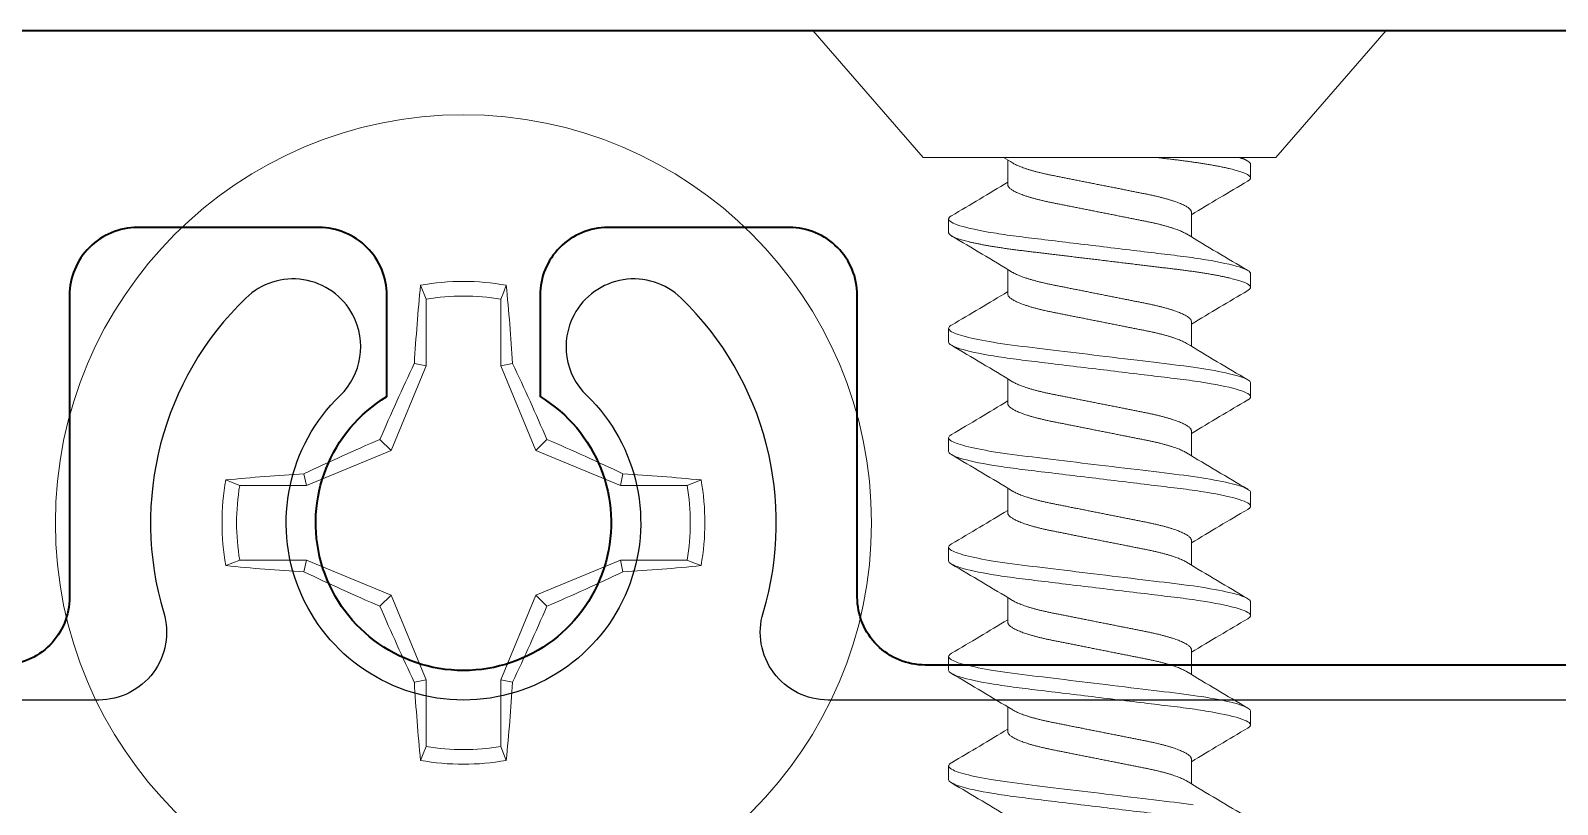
# Model space of a CAD drawing. Extents: x -26 to 91, y -47 to 75.
# Drawn here: x -11.769 to -11.072, y 64.876 to 65.23 of the extents above; entities that cross this region are included whole.
import ezdxf

# ---------------------------------------------------------------- set-up
doc = ezdxf.new("R2010")
doc.units = 0
doc.header["$MEASUREMENT"] = 0
doc.layers.get('0').update_dxf_attribs({"linetype": 'CONTINUOUS'})
for name, color, linetype in [('Ballons', 7, 'CONTINUOUS'), ('DIM', 7, 'CONTINUOUS'), ('FRAME', 1, 'CONTINUOUS')]:
    doc.layers.add(name, color=color, linetype=linetype)

# ---------------------------------------------------------------- blocks, each defined once
blk = doc.blocks.new('dfasdf')
at = {"color": 7, "linetype": 'Continuous', "lineweight": 15}
for p, q in [((54.62254, 25.67929), (54.62001, 25.68563)), ((54.62254, 25.67929), (54.62254, 25.64883)), ((54.65664, 25.64883), (54.65664, 25.67929)), ((54.62254, 25.64883), (54.6065, 25.61013)), ((54.62254, 25.64883), (54.61715, 25.6499)), ((54.65664, 25.64883), (54.66202, 25.6499)), ((54.67267, 25.61013), (54.65664, 25.64883)), ((54.6065, 25.61013), (54.60144, 25.61519)), ((54.67267, 25.61013), (54.67774, 25.61519)), ((54.6065, 25.61013), (54.5678, 25.59409)), ((54.71137, 25.59409), (54.67267, 25.61013)), ((54.5678, 25.59409), (54.56672, 25.59948)), ((54.71137, 25.59409), (54.71245, 25.59948)), ((54.74183, 25.59409), (54.74817, 25.59662)), ((54.5678, 25.59409), (54.53734, 25.59409)), ((54.74183, 25.59409), (54.71137, 25.59409)), ((54.53734, 25.55999), (54.531, 25.55747)), ((54.53734, 25.55999), (54.5678, 25.55999)), ((54.5678, 25.55999), (54.56672, 25.55461)), ((54.5678, 25.55999), (54.6065, 25.54396)), ((54.67267, 25.54396), (54.71137, 25.55999)), ((54.71137, 25.55999), (54.71245, 25.55461)), ((54.71137, 25.55999), (54.74183, 25.55999)), ((54.6065, 25.54396), (54.60144, 25.53889)), ((54.6065, 25.54396), (54.62254, 25.50525)), ((54.65664, 25.50525), (54.67267, 25.54396)), ((54.67267, 25.54396), (54.67774, 25.53889)), ((54.62254, 25.50525), (54.61715, 25.50418)), ((54.62254, 25.50525), (54.62254, 25.47479)), ((54.65664, 25.50525), (54.66202, 25.50418)), ((54.65664, 25.47479), (54.65664, 25.50525)), ((54.65664, 25.47479), (54.65916, 25.46845))]:
    blk.add_line(p, q, dxfattribs=at)
at = {"color": 7, "linetype": 'Continuous', "lineweight": 15, "flags": 128}
for points in [[(54.65664, 25.67929), (54.65798, 25.68267), (54.65916, 25.68563)], [(54.53734, 25.59409), (54.53396, 25.59544), (54.531, 25.59662)], [(54.74183, 25.55999), (54.74521, 25.55865), (54.74817, 25.55747)], [(54.62254, 25.47479), (54.62119, 25.47142), (54.62001, 25.46845)]]:
    blk.add_lwpolyline(points, dxfattribs=at)
at = {"color": 7, "linetype": 'Continuous', "lineweight": 15}
blk.add_circle((54.63959, 25.57704), 0.1865, dxfattribs=at)
for centre, radius, start, end in [((54.63959, 25.57704), 0.11034, 79.78122, 100.21878), ((55.55924, 25.5924), 0.94384, 174.33102, 176.50696), ((54.63959, 25.57704), 0.10366, 80.53328, 99.46672), ((53.71993, 25.5924), 0.94384, 3.49304, 5.66898), ((55.69227, 25.14235), 1.18891, 154.72835, 156.56461), ((53.5869, 25.14235), 1.18891, 23.43539, 25.27165), ((55.07428, 24.52436), 1.18891, 113.43539, 115.27165), ((54.20489, 24.52436), 1.18891, 64.72835, 66.56461), ((54.63959, 25.57704), 0.11034, 169.78122, 190.21878), ((54.62423, 24.65739), 0.94384, 93.49304, 95.66898), ((54.65494, 24.65739), 0.94384, 84.33102, 86.50696), ((54.63959, 25.57704), 0.11034, 349.78122, 10.21878), ((54.63959, 25.57704), 0.10366, 170.53328, 189.46672), ((54.63959, 25.57704), 0.10366, 350.53328, 9.46672), ((54.62423, 26.49669), 0.94384, 264.33102, 266.50696), ((55.07428, 26.62973), 1.18891, 244.72835, 246.56461), ((54.20489, 26.62973), 1.18891, 293.43539, 295.27165), ((54.65494, 26.49669), 0.94384, 273.49304, 275.66898), ((55.69227, 26.01174), 1.18891, 203.43539, 205.27165), ((53.5869, 26.01174), 1.18891, 334.72835, 336.56461), ((55.55924, 25.56169), 0.94384, 183.49304, 185.66898), ((53.71993, 25.56169), 0.94384, 354.33102, 356.50696), ((54.63959, 25.57704), 0.10366, 260.53328, 279.46672), ((54.63959, 25.57704), 0.11034, 259.78122, 280.21878)]:
    blk.add_arc(centre, radius, start, end, dxfattribs=at)
blk = doc.blocks.new('no 6 500')
at = {"color": 7, "linetype": 'Continuous', "lineweight": 15}
for p, q in [((56.45405, 21.48189), (56.39605, 21.53231)), ((56.39605, 21.53231), (56.39605, 21.27031)), ((56.45405, 21.48189), (56.45405, 21.32073)), ((56.48842, 21.47031), (56.48217, 21.47031)), ((56.53842, 21.47031), (56.53217, 21.47031)), ((56.58842, 21.47031), (56.58217, 21.47031)), ((56.63842, 21.47031), (56.63217, 21.47031)), ((56.68842, 21.47031), (56.68217, 21.47031)), ((56.73842, 21.47031), (56.73217, 21.47031)), ((56.46655, 21.44325), (56.45524, 21.44325)), ((56.51655, 21.44325), (56.50524, 21.44325)), ((56.56655, 21.44325), (56.55524, 21.44325)), ((56.61655, 21.44325), (56.60524, 21.44325)), ((56.66655, 21.44325), (56.65524, 21.44325)), ((56.71655, 21.44325), (56.70524, 21.44325)), ((56.47905, 21.35937), (56.49036, 21.35937)), ((56.52905, 21.35937), (56.54036, 21.35937)), ((56.57905, 21.35937), (56.59036, 21.35937)), ((56.62905, 21.35937), (56.64036, 21.35937)), ((56.67905, 21.35937), (56.69036, 21.35937)), ((56.72905, 21.35937), (56.74036, 21.35937)), ((56.45717, 21.33231), (56.46342, 21.33231)), ((56.50717, 21.33231), (56.51342, 21.33231)), ((56.55717, 21.33231), (56.56342, 21.33231)), ((56.60717, 21.33231), (56.61342, 21.33231)), ((56.65717, 21.33231), (56.66342, 21.33231)), ((56.70717, 21.33231), (56.71342, 21.33231)), ((56.39605, 21.27031), (56.45405, 21.32073))]:
    blk.add_line(p, q, dxfattribs=at)
at = {"color": 7, "linetype": 'Continuous', "lineweight": 15, "flags": 128}
for points in [[(56.53069, 21.46899), (56.53077, 21.46912), (56.53107, 21.46956), (56.53135, 21.46989), (56.53164, 21.47013), (56.53191, 21.47026), (56.53217, 21.47031), (56.53246, 21.47026), (56.53276, 21.47009), (56.53306, 21.46982), (56.53338, 21.46943), (56.5337, 21.46893), (56.53402, 21.46831), (56.53434, 21.46761), (56.53465, 21.46681), (56.53498, 21.46591), (56.5353, 21.46491), (56.53563, 21.4638), (56.53596, 21.46259), (56.53629, 21.46129), (56.53662, 21.45989), (56.53695, 21.4584), (56.53727, 21.45683), (56.53759, 21.4552), (56.53791, 21.45349), (56.53823, 21.45172), (56.53854, 21.44988), (56.53886, 21.44782), (56.53919, 21.4457), (56.5395, 21.44352), (56.53981, 21.44128), (56.54011, 21.43901), (56.5404, 21.43669), (56.54067, 21.43447), (56.54095, 21.43219), (56.54123, 21.42985), (56.54152, 21.42744), (56.54182, 21.42498), (56.54212, 21.42246), (56.54243, 21.4199), (56.54274, 21.4173), (56.54306, 21.41465), (56.54339, 21.41198), (56.54371, 21.40934), (56.54403, 21.40667), (56.54435, 21.40399), (56.54467, 21.40131), (56.54502, 21.39841), (56.54537, 21.39552), (56.54572, 21.39265), (56.54607, 21.3898), (56.54641, 21.38697), (56.54674, 21.38419), (56.54706, 21.3816), (56.54736, 21.37906), (56.54766, 21.37657), (56.54796, 21.37413), (56.54825, 21.37175), (56.54853, 21.36943), (56.5488, 21.36717), (56.54907, 21.36497), (56.54934, 21.36281), (56.54963, 21.36067), (56.54992, 21.35862), (56.55021, 21.35661), (56.55051, 21.35465), (56.55081, 21.35274), (56.55115, 21.35076), (56.55149, 21.34885), (56.55183, 21.34702), (56.55218, 21.34529), (56.55253, 21.34365), (56.55288, 21.34211), (56.55321, 21.34075), (56.55354, 21.33949), (56.55386, 21.33833), (56.55419, 21.33726), (56.55451, 21.3363), (56.55483, 21.33545), (56.55515, 21.33469), (56.55546, 21.33405), (56.55577, 21.3335), (56.55607, 21.33306), (56.55635, 21.33273), (56.55664, 21.3325), (56.55691, 21.33236), (56.55717, 21.33231), (56.55717, 21.33231)], [(56.58069, 21.46899), (56.58077, 21.46912), (56.58107, 21.46956), (56.58135, 21.46989), (56.58164, 21.47013), (56.58191, 21.47026), (56.58217, 21.47031), (56.58246, 21.47026), (56.58276, 21.47009), (56.58306, 21.46982), (56.58338, 21.46943), (56.5837, 21.46893), (56.58402, 21.46831), (56.58434, 21.46761), (56.58465, 21.46681), (56.58498, 21.46591), (56.5853, 21.46491), (56.58563, 21.4638), (56.58596, 21.46259), (56.58629, 21.46129), (56.58662, 21.45989), (56.58695, 21.4584), (56.58727, 21.45683), (56.58759, 21.4552), (56.58791, 21.45349), (56.58823, 21.45172), (56.58854, 21.44988), (56.58886, 21.44782), (56.58919, 21.4457), (56.5895, 21.44352), (56.58981, 21.44128), (56.59011, 21.43901), (56.5904, 21.43669), (56.59067, 21.43447), (56.59095, 21.43219), (56.59123, 21.42985), (56.59152, 21.42744), (56.59182, 21.42498), (56.59212, 21.42246), (56.59243, 21.4199), (56.59274, 21.4173), (56.59306, 21.41465), (56.59339, 21.41198), (56.59371, 21.40934), (56.59403, 21.40667), (56.59435, 21.40399), (56.59467, 21.40131), (56.59502, 21.39841), (56.59537, 21.39552), (56.59572, 21.39265), (56.59607, 21.3898), (56.59641, 21.38697), (56.59674, 21.38419), (56.59706, 21.3816), (56.59736, 21.37906), (56.59766, 21.37657), (56.59796, 21.37413), (56.59825, 21.37175), (56.59853, 21.36943), (56.5988, 21.36717), (56.59907, 21.36497), (56.59934, 21.36281), (56.59963, 21.36067), (56.59992, 21.35862), (56.60021, 21.35661), (56.60051, 21.35465), (56.60081, 21.35274), (56.60115, 21.35076), (56.60149, 21.34885), (56.60183, 21.34702), (56.60218, 21.34529), (56.60253, 21.34365), (56.60288, 21.34211), (56.60321, 21.34075), (56.60354, 21.33949), (56.60386, 21.33833), (56.60419, 21.33726), (56.60451, 21.3363), (56.60483, 21.33545), (56.60515, 21.33469), (56.60546, 21.33405), (56.60577, 21.3335), (56.60607, 21.33306), (56.60635, 21.33273), (56.60664, 21.3325), (56.60691, 21.33236), (56.60717, 21.33231), (56.60717, 21.33231)], [(56.63069, 21.46899), (56.63077, 21.46912), (56.63107, 21.46956), (56.63135, 21.46989), (56.63164, 21.47013), (56.63191, 21.47026), (56.63217, 21.47031), (56.63246, 21.47026), (56.63276, 21.47009), (56.63306, 21.46982), (56.63338, 21.46943), (56.6337, 21.46893), (56.63402, 21.46831), (56.63434, 21.46761), (56.63465, 21.46681), (56.63498, 21.46591), (56.6353, 21.46491), (56.63563, 21.4638), (56.63596, 21.46259), (56.63629, 21.46129), (56.63662, 21.45989), (56.63695, 21.4584), (56.63727, 21.45683), (56.63759, 21.4552), (56.63791, 21.45349), (56.63823, 21.45172), (56.63854, 21.44988), (56.63886, 21.44782), (56.63919, 21.4457), (56.6395, 21.44352), (56.63981, 21.44128), (56.64011, 21.43901), (56.6404, 21.43669), (56.64067, 21.43447), (56.64095, 21.43219), (56.64123, 21.42985), (56.64152, 21.42744), (56.64182, 21.42498), (56.64212, 21.42246), (56.64243, 21.4199), (56.64274, 21.4173), (56.64306, 21.41465), (56.64339, 21.41198), (56.64371, 21.40934), (56.64403, 21.40667), (56.64435, 21.40399), (56.64467, 21.40131), (56.64502, 21.39841), (56.64537, 21.39552), (56.64572, 21.39265), (56.64607, 21.3898), (56.64641, 21.38697), (56.64674, 21.38419), (56.64706, 21.3816), (56.64736, 21.37906), (56.64766, 21.37657), (56.64796, 21.37413), (56.64825, 21.37175), (56.64853, 21.36943), (56.6488, 21.36717), (56.64907, 21.36497), (56.64934, 21.36281), (56.64963, 21.36067), (56.64992, 21.35862), (56.65021, 21.35661), (56.65051, 21.35465), (56.65081, 21.35274), (56.65115, 21.35076), (56.65149, 21.34885), (56.65183, 21.34702), (56.65218, 21.34529), (56.65253, 21.34365), (56.65288, 21.34211), (56.65321, 21.34075), (56.65354, 21.33949), (56.65386, 21.33833), (56.65419, 21.33726), (56.65451, 21.3363), (56.65483, 21.33545), (56.65515, 21.33469), (56.65546, 21.33405), (56.65577, 21.3335), (56.65607, 21.33306), (56.65635, 21.33273), (56.65664, 21.3325), (56.65691, 21.33236), (56.65717, 21.33231), (56.65717, 21.33231)], [(56.68069, 21.46899), (56.68077, 21.46912), (56.68107, 21.46956), (56.68135, 21.46989), (56.68164, 21.47013), (56.68191, 21.47026), (56.68217, 21.47031), (56.68246, 21.47026), (56.68276, 21.47009), (56.68306, 21.46982), (56.68338, 21.46943), (56.6837, 21.46893), (56.68402, 21.46831), (56.68434, 21.46761), (56.68465, 21.46681), (56.68498, 21.46591), (56.6853, 21.46491), (56.68563, 21.4638), (56.68596, 21.46259), (56.68629, 21.46129), (56.68662, 21.45989), (56.68695, 21.4584), (56.68727, 21.45683), (56.68759, 21.4552), (56.68791, 21.45349), (56.68823, 21.45172), (56.68854, 21.44988), (56.68886, 21.44782), (56.68919, 21.4457), (56.6895, 21.44352), (56.68981, 21.44128), (56.69011, 21.43901), (56.6904, 21.43669), (56.69067, 21.43447), (56.69095, 21.43219), (56.69123, 21.42985), (56.69152, 21.42744), (56.69182, 21.42498), (56.69212, 21.42246), (56.69243, 21.4199), (56.69274, 21.4173), (56.69306, 21.41465), (56.69339, 21.41198), (56.69371, 21.40934), (56.69403, 21.40667), (56.69435, 21.40399), (56.69467, 21.40131), (56.69502, 21.39841), (56.69537, 21.39552), (56.69572, 21.39265), (56.69607, 21.3898), (56.69641, 21.38697), (56.69674, 21.38419), (56.69706, 21.3816), (56.69736, 21.37906), (56.69766, 21.37657), (56.69796, 21.37413), (56.69825, 21.37175), (56.69853, 21.36943), (56.6988, 21.36717), (56.69907, 21.36497), (56.69934, 21.36281), (56.69963, 21.36067), (56.69992, 21.35862), (56.70021, 21.35661), (56.70051, 21.35465), (56.70081, 21.35274), (56.70115, 21.35076), (56.70149, 21.34885), (56.70183, 21.34702), (56.70218, 21.34529), (56.70253, 21.34365), (56.70288, 21.34211), (56.70321, 21.34075), (56.70354, 21.33949), (56.70386, 21.33833), (56.70419, 21.33726), (56.70451, 21.3363), (56.70483, 21.33545), (56.70515, 21.33469), (56.70546, 21.33405), (56.70577, 21.3335), (56.70607, 21.33306), (56.70635, 21.33273), (56.70664, 21.3325), (56.70691, 21.33236), (56.70717, 21.33231), (56.70717, 21.33231)], [(56.73069, 21.46899), (56.73077, 21.46912), (56.73107, 21.46956), (56.73135, 21.46989), (56.73164, 21.47013), (56.73191, 21.47026), (56.73217, 21.47031), (56.73246, 21.47026), (56.73276, 21.47009), (56.73306, 21.46982), (56.73338, 21.46943), (56.7337, 21.46893), (56.73402, 21.46831), (56.73434, 21.46761), (56.73465, 21.46681), (56.73498, 21.46591), (56.7353, 21.46491), (56.73563, 21.4638), (56.73596, 21.46259), (56.73629, 21.46129), (56.73662, 21.45989), (56.73695, 21.4584), (56.73727, 21.45683), (56.73759, 21.4552), (56.73791, 21.45349), (56.73823, 21.45172), (56.73854, 21.44988), (56.73886, 21.44782), (56.73919, 21.4457), (56.7395, 21.44352), (56.73981, 21.44128), (56.74011, 21.43901), (56.7404, 21.43669), (56.74067, 21.43447), (56.74095, 21.43219), (56.74123, 21.42985), (56.74152, 21.42744), (56.74182, 21.42498), (56.74212, 21.42246), (56.74243, 21.4199), (56.74274, 21.4173), (56.74306, 21.41465), (56.74339, 21.41198), (56.74371, 21.40934), (56.74403, 21.40667), (56.74435, 21.40399), (56.74467, 21.40131), (56.74502, 21.39841), (56.74537, 21.39552), (56.74572, 21.39265), (56.74607, 21.3898), (56.74641, 21.38697), (56.74674, 21.38419), (56.74706, 21.3816), (56.74736, 21.37906), (56.74766, 21.37657), (56.74796, 21.37413), (56.74825, 21.37175), (56.74853, 21.36943), (56.7488, 21.36717), (56.74907, 21.36497), (56.74934, 21.36281), (56.74963, 21.36067), (56.74992, 21.35862)]]:
    blk.add_lwpolyline(points, dxfattribs=at)
at = {"color": 7, "linetype": 'Continuous', "lineweight": 15}
for centre, radius, start, end in [((54.38039, 22.70217), 2.43557, 328.87607, 329.58106), ((58.37888, 22.57666), 2.18978, 210.38664, 211.23816), ((54.41336, 22.71231), 2.45539, 328.87894, 329.57824), ((58.47328, 22.60314), 2.24147, 210.39645, 211.22834), ((54.54127, 22.66592), 2.36471, 328.86553, 329.59164), ((58.53687, 22.61125), 2.2573, 210.39938, 211.22542), ((54.59127, 22.66592), 2.36471, 328.86553, 329.59164), ((58.58684, 22.61123), 2.25726, 210.39936, 211.22541), ((54.64127, 22.66592), 2.36471, 328.86553, 329.59164), ((58.63673, 22.61116), 2.25714, 210.39936, 211.22546), ((54.69127, 22.66592), 2.36471, 328.86553, 329.59164), ((58.6869, 22.61127), 2.25734, 210.3994, 211.22543), ((57.49369, 22.07287), 1.21442, 211.1207, 211.3502), ((54.57227, 20.19945), 2.24153, 30.39647, 31.22833), ((54.66686, 20.22605), 2.18961, 30.38661, 31.23819), ((54.6587, 20.19136), 2.25734, 30.39929, 31.22542), ((54.70892, 20.19149), 2.25708, 30.39925, 31.22547), ((54.75848, 20.19123), 2.25759, 30.39934, 31.22538), ((54.80848, 20.19123), 2.25759, 30.39934, 31.22538), ((58.50417, 20.1368), 2.36452, 148.86549, 149.59166), ((58.63221, 20.09033), 2.45535, 148.87893, 149.57824), ((58.60445, 20.13663), 2.36486, 148.86554, 149.59171), ((58.65466, 20.13651), 2.3651, 148.86556, 149.59166), ((58.70425, 20.13675), 2.36462, 148.86552, 149.59176), ((58.75425, 20.13675), 2.36462, 148.86552, 149.59176), ((52.80269, 19.18368), 4.23871, 30.47857, 30.52234)]:
    blk.add_arc(centre, radius, start, end, dxfattribs=at)
for points, knots in [([(56.48069, 21.46899), (56.48072, 21.46903), (56.48084, 21.46926), (56.48106, 21.46957), (56.48135, 21.46991), (56.48164, 21.47014), (56.48191, 21.47028), (56.48209, 21.4703), (56.48217, 21.47031)], [0, 0, 0, 0, 0.047812, 0.244109, 0.435482, 0.62533, 0.813538, 1, 1, 1, 1]), ([(56.48217, 21.47031), (56.48308, 21.47031), (56.48413, 21.46863), (56.48633, 21.46164), (56.48748, 21.45633), (56.48906, 21.44665), (56.48957, 21.44315), (56.49052, 21.43586), (56.49096, 21.43206), (56.49245, 21.41977), (56.49356, 21.41055), (56.49579, 21.39207), (56.4969, 21.38285), (56.49839, 21.37056), (56.49883, 21.36677), (56.49978, 21.35947), (56.50029, 21.35597), (56.50187, 21.34629), (56.50302, 21.34098), (56.50522, 21.33399), (56.50627, 21.33231), (56.50717, 21.33231)], [0, 0, 0, 0, 0.125, 0.125, 0.25, 0.25, 0.3125, 0.3125, 0.375, 0.375, 0.5, 0.5, 0.625, 0.625, 0.6875, 0.6875, 0.75, 0.75, 0.875, 0.875, 1, 1, 1, 1]), ([(56.48842, 21.47031), (56.48852, 21.4703), (56.48871, 21.47028), (56.48901, 21.47011), (56.48931, 21.46984), (56.48963, 21.46945), (56.48995, 21.46894), (56.49027, 21.46833), (56.49059, 21.46763), (56.4909, 21.46683), (56.49123, 21.46593), (56.49155, 21.46492), (56.49188, 21.46382), (56.49221, 21.46261), (56.49254, 21.46131), (56.49287, 21.45991), (56.4932, 21.45842), (56.49352, 21.45685), (56.49384, 21.45521), (56.49416, 21.45351), (56.49448, 21.45173), (56.49479, 21.44984), (56.49511, 21.44784), (56.49544, 21.44572), (56.49575, 21.44353), (56.49606, 21.4413), (56.49636, 21.43903), (56.49665, 21.43675), (56.49692, 21.43448), (56.4972, 21.43219), (56.49748, 21.42985), (56.49777, 21.42744), (56.49807, 21.42498), (56.49837, 21.42246), (56.49868, 21.4199), (56.49899, 21.41729), (56.49931, 21.41465), (56.49963, 21.412), (56.49996, 21.40934), (56.50028, 21.40667), (56.5006, 21.40399), (56.50093, 21.40124), (56.50127, 21.39841), (56.50162, 21.39552), (56.50197, 21.39265), (56.50232, 21.3898), (56.50266, 21.38697), (56.50299, 21.38424), (56.50331, 21.3816), (56.50361, 21.37906), (56.50391, 21.37657), (56.50421, 21.37413), (56.5045, 21.37175), (56.50478, 21.36943), (56.50505, 21.36717), (56.50532, 21.36496), (56.50559, 21.36279), (56.50588, 21.36067), (56.50617, 21.3586), (56.50646, 21.35659), (56.50676, 21.35463), (56.50707, 21.35268), (56.5074, 21.35074), (56.50774, 21.34883), (56.50808, 21.34701), (56.50843, 21.34527), (56.50878, 21.34363), (56.50912, 21.34212), (56.50946, 21.34074), (56.50979, 21.33948), (56.51011, 21.33831), (56.51044, 21.33725), (56.51076, 21.33629), (56.51108, 21.33543), (56.5114, 21.33468), (56.51171, 21.33403), (56.51202, 21.33349), (56.51231, 21.33305), (56.5126, 21.33272), (56.51289, 21.33248), (56.51316, 21.33234), (56.51343, 21.33229), (56.51371, 21.33235), (56.51401, 21.33251), (56.51431, 21.33279), (56.51461, 21.33315), (56.51481, 21.33348), (56.51491, 21.33363)], [0, 0, 0, 0, 0.011795, 0.023709, 0.035734, 0.047861, 0.060081, 0.072385, 0.084054, 0.09578, 0.107555, 0.119369, 0.131213, 0.143078, 0.154954, 0.166832, 0.178701, 0.190553, 0.202167, 0.213747, 0.225283, 0.236766, 0.2491, 0.261353, 0.273516, 0.28558, 0.297537, 0.309377, 0.320469, 0.331651, 0.342936, 0.354315, 0.365782, 0.37733, 0.388949, 0.400633, 0.412371, 0.424156, 0.435767, 0.447404, 0.45906, 0.470725, 0.483322, 0.495906, 0.508469, 0.520997, 0.53348, 0.545907, 0.557564, 0.569153, 0.580667, 0.592096, 0.603435, 0.614676, 0.625812, 0.636915, 0.648122, 0.659429, 0.670625, 0.681905, 0.69326, 0.704684, 0.717087, 0.729551, 0.742063, 0.754614, 0.767191, 0.779785, 0.791663, 0.803535, 0.815392, 0.827225, 0.839023, 0.850777, 0.86248, 0.874121, 0.885693, 0.897188, 0.908394, 0.919511, 0.930532, 0.94145, 0.953245, 0.965159, 0.977184, 0.989311, 1, 1, 1, 1]), ([(56.53842, 21.47031), (56.53933, 21.47031), (56.54038, 21.46863), (56.54258, 21.46164), (56.54373, 21.45633), (56.54531, 21.44665), (56.54582, 21.44315), (56.54677, 21.43586), (56.54721, 21.43206), (56.5487, 21.41977), (56.54981, 21.41055), (56.55204, 21.39207), (56.55315, 21.38285), (56.55464, 21.37056), (56.55508, 21.36677), (56.55603, 21.35947), (56.55654, 21.35597), (56.55812, 21.34629), (56.55927, 21.34098), (56.56147, 21.33399), (56.56252, 21.33231), (56.56342, 21.33231)], [0, 0, 0, 0, 0.125, 0.125, 0.25, 0.25, 0.3125, 0.3125, 0.375, 0.375, 0.5, 0.5, 0.625, 0.625, 0.6875, 0.6875, 0.75, 0.75, 0.875, 0.875, 1, 1, 1, 1]), ([(56.58842, 21.47031), (56.58933, 21.47031), (56.59038, 21.46863), (56.59258, 21.46164), (56.59373, 21.45633), (56.59531, 21.44665), (56.59582, 21.44315), (56.59677, 21.43586), (56.59721, 21.43206), (56.5987, 21.41977), (56.59981, 21.41055), (56.60204, 21.39207), (56.60315, 21.38285), (56.60464, 21.37056), (56.60508, 21.36677), (56.60603, 21.35947), (56.60654, 21.35597), (56.60812, 21.34629), (56.60927, 21.34098), (56.61147, 21.33399), (56.61252, 21.33231), (56.61342, 21.33231)], [0, 0, 0, 0, 0.125, 0.125, 0.25, 0.25, 0.3125, 0.3125, 0.375, 0.375, 0.5, 0.5, 0.625, 0.625, 0.6875, 0.6875, 0.75, 0.75, 0.875, 0.875, 1, 1, 1, 1]), ([(56.63842, 21.47031), (56.63933, 21.47031), (56.64038, 21.46863), (56.64258, 21.46164), (56.64373, 21.45633), (56.64531, 21.44665), (56.64582, 21.44315), (56.64677, 21.43586), (56.64721, 21.43206), (56.6487, 21.41977), (56.64981, 21.41055), (56.65204, 21.39207), (56.65315, 21.38285), (56.65464, 21.37056), (56.65508, 21.36677), (56.65603, 21.35947), (56.65654, 21.35597), (56.65812, 21.34629), (56.65927, 21.34098), (56.66147, 21.33399), (56.66252, 21.33231), (56.66342, 21.33231)], [0, 0, 0, 0, 0.125, 0.125, 0.25, 0.25, 0.3125, 0.3125, 0.375, 0.375, 0.5, 0.5, 0.625, 0.625, 0.6875, 0.6875, 0.75, 0.75, 0.875, 0.875, 1, 1, 1, 1]), ([(56.68842, 21.47031), (56.68933, 21.47031), (56.69038, 21.46863), (56.69258, 21.46164), (56.69373, 21.45633), (56.69531, 21.44665), (56.69582, 21.44315), (56.69677, 21.43586), (56.69721, 21.43206), (56.6987, 21.41977), (56.69981, 21.41055), (56.70204, 21.39207), (56.70315, 21.38285), (56.70464, 21.37056), (56.70508, 21.36677), (56.70603, 21.35947), (56.70654, 21.35597), (56.70812, 21.34629), (56.70927, 21.34098), (56.71147, 21.33399), (56.71252, 21.33231), (56.71342, 21.33231)], [0, 0, 0, 0, 0.125, 0.125, 0.25, 0.25, 0.3125, 0.3125, 0.375, 0.375, 0.5, 0.5, 0.625, 0.625, 0.6875, 0.6875, 0.75, 0.75, 0.875, 0.875, 1, 1, 1, 1]), ([(56.73842, 21.47031), (56.73933, 21.47031), (56.74038, 21.46863), (56.74258, 21.46164), (56.74373, 21.45633), (56.74531, 21.44665), (56.74582, 21.44315), (56.74677, 21.43586), (56.74721, 21.43206), (56.7487, 21.41977), (56.74981, 21.41055), (56.75204, 21.39207), (56.75315, 21.38285), (56.75464, 21.37056), (56.75508, 21.36677), (56.75603, 21.35947), (56.75654, 21.35597), (56.75812, 21.34629), (56.75927, 21.34098), (56.76147, 21.33399), (56.76252, 21.33231), (56.76342, 21.33231)], [0, 0, 0, 0, 0.125, 0.125, 0.25, 0.25, 0.3125, 0.3125, 0.375, 0.375, 0.5, 0.5, 0.625, 0.625, 0.6875, 0.6875, 0.75, 0.75, 0.875, 0.875, 1, 1, 1, 1]), ([(56.45658, 21.44104), (56.45661, 21.44098), (56.45679, 21.44071), (56.45709, 21.44013), (56.45751, 21.4393), (56.45792, 21.43836), (56.45834, 21.43732), (56.45876, 21.43619), (56.45918, 21.43497), (56.4596, 21.43367), (56.46001, 21.43229), (56.46041, 21.43085), (56.4608, 21.42934), (56.46119, 21.42778), (56.46156, 21.42617), (56.46193, 21.42452), (56.46227, 21.42284), (56.46261, 21.42112), (56.46296, 21.41937), (56.46332, 21.41756), (56.46369, 21.41568), (56.46408, 21.41374), (56.46448, 21.41174), (56.46488, 21.4097), (56.46529, 21.40763), (56.46571, 21.40554), (56.46613, 21.40343), (56.46655, 21.40131), (56.46697, 21.3992), (56.46739, 21.39709), (56.4678, 21.395), (56.46821, 21.39294), (56.46862, 21.39092), (56.46901, 21.38894), (56.46939, 21.38703), (56.46976, 21.38516), (56.47012, 21.38333), (56.47048, 21.38155), (56.47082, 21.37981), (56.47117, 21.37812), (56.47153, 21.37646), (56.47191, 21.37485), (56.4723, 21.37329), (56.47269, 21.37178), (56.47309, 21.37033), (56.4735, 21.36896), (56.47391, 21.36766), (56.47433, 21.36644), (56.47475, 21.36532), (56.47516, 21.36429), (56.47558, 21.36336), (56.47598, 21.36253), (56.47639, 21.36178), (56.4768, 21.36113), (56.4772, 21.36058), (56.47759, 21.36014), (56.47797, 21.35979), (56.47834, 21.35955), (56.4787, 21.3594), (56.47893, 21.35938), (56.47905, 21.35937)], [0, 0, 0, 0, 0.0049672, 0.0224558, 0.0400072, 0.0579579, 0.0759257, 0.093886, 0.1118143, 0.1296862, 0.1474779, 0.1651664, 0.182691, 0.2000695, 0.2172819, 0.2343095, 0.2511349, 0.2675471, 0.2841423, 0.300927, 0.3178845, 0.3353471, 0.3529503, 0.3706724, 0.3884909, 0.4063825, 0.4243231, 0.4422882, 0.4602143, 0.4781158, 0.4959687, 0.513749, 0.5314335, 0.5486874, 0.5658069, 0.5827728, 0.5995669, 0.6165091, 0.6332588, 0.650119, 0.6671823, 0.6844313, 0.7018473, 0.7194101, 0.7370599, 0.7548125, 0.7726451, 0.7905339, 0.8084549, 0.8260635, 0.8436564, 0.8612104, 0.8787029, 0.8964658, 0.9141184, 0.931639, 0.9490064, 0.9662011, 0.9832046, 1, 1, 1, 1]), ([(56.46655, 21.44325), (56.46666, 21.44324), (56.4669, 21.44322), (56.46726, 21.44307), (56.46763, 21.44283), (56.46801, 21.44249), (56.4684, 21.44205), (56.46879, 21.44151), (56.46919, 21.44087), (56.46959, 21.44014), (56.47001, 21.4393), (56.47042, 21.43836), (56.47084, 21.43732), (56.47126, 21.43619), (56.47168, 21.43497), (56.4721, 21.43367), (56.47251, 21.43229), (56.47291, 21.43085), (56.4733, 21.42934), (56.47369, 21.42778), (56.47406, 21.42617), (56.47443, 21.42452), (56.47477, 21.42284), (56.47511, 21.42112), (56.47546, 21.41937), (56.47582, 21.41756), (56.47619, 21.41568), (56.47658, 21.41374), (56.47698, 21.41174), (56.47738, 21.4097), (56.47779, 21.40763), (56.47821, 21.40554), (56.47863, 21.40343), (56.47905, 21.40131), (56.47947, 21.3992), (56.47989, 21.39709), (56.4803, 21.395), (56.48071, 21.39294), (56.48112, 21.39092), (56.48151, 21.38894), (56.48189, 21.38703), (56.48226, 21.38516), (56.48262, 21.38333), (56.48298, 21.38155), (56.48332, 21.37981), (56.48367, 21.37812), (56.48403, 21.37646), (56.48441, 21.37485), (56.4848, 21.37329), (56.48519, 21.37178), (56.48559, 21.37033), (56.486, 21.36896), (56.48641, 21.36766), (56.48683, 21.36644), (56.48725, 21.36532), (56.48766, 21.36429), (56.48808, 21.36336), (56.48848, 21.36253), (56.4888, 21.36194), (56.48898, 21.36166), (56.48902, 21.36159)], [0, 0, 0, 0, 0.0167587, 0.0337246, 0.050881, 0.0682095, 0.0856906, 0.102988, 0.1203919, 0.1378808, 0.1554324, 0.1733832, 0.1913512, 0.2093117, 0.2272402, 0.2451123, 0.2629042, 0.2805928, 0.2981177, 0.3154964, 0.3327089, 0.3497367, 0.3665623, 0.3829747, 0.39957, 0.4163549, 0.4333125, 0.4507754, 0.4683787, 0.4861011, 0.5039198, 0.5218115, 0.5397523, 0.5577176, 0.5756439, 0.5935456, 0.6113986, 0.6291791, 0.6468638, 0.6641179, 0.6812376, 0.6982037, 0.714998, 0.7319404, 0.7486903, 0.7655506, 0.7826141, 0.7998633, 0.8172795, 0.8348425, 0.8524924, 0.8702452, 0.888078, 0.905967, 0.9238882, 0.941497, 0.95909, 0.9766443, 0.9941369, 1, 1, 1, 1]), ([(56.50658, 21.44104), (56.50661, 21.44098), (56.50679, 21.44071), (56.50709, 21.44013), (56.50751, 21.4393), (56.50792, 21.43836), (56.50834, 21.43732), (56.50876, 21.43619), (56.50918, 21.43497), (56.5096, 21.43367), (56.51001, 21.43229), (56.51041, 21.43085), (56.5108, 21.42934), (56.51119, 21.42778), (56.51156, 21.42617), (56.51193, 21.42452), (56.51227, 21.42284), (56.51261, 21.42112), (56.51296, 21.41937), (56.51332, 21.41756), (56.51369, 21.41568), (56.51408, 21.41374), (56.51448, 21.41174), (56.51488, 21.4097), (56.51529, 21.40763), (56.51571, 21.40554), (56.51613, 21.40343), (56.51655, 21.40131), (56.51697, 21.3992), (56.51739, 21.39709), (56.5178, 21.395), (56.51821, 21.39294), (56.51862, 21.39092), (56.51901, 21.38894), (56.51939, 21.38703), (56.51976, 21.38516), (56.52012, 21.38333), (56.52048, 21.38155), (56.52082, 21.37981), (56.52117, 21.37812), (56.52153, 21.37646), (56.52191, 21.37485), (56.5223, 21.37329), (56.52269, 21.37178), (56.52309, 21.37033), (56.5235, 21.36896), (56.52391, 21.36766), (56.52433, 21.36644), (56.52475, 21.36532), (56.52516, 21.36429), (56.52558, 21.36336), (56.52598, 21.36253), (56.52639, 21.36178), (56.5268, 21.36113), (56.5272, 21.36058), (56.52759, 21.36014), (56.52797, 21.35979), (56.52834, 21.35955), (56.5287, 21.3594), (56.52893, 21.35938), (56.52905, 21.35937)], [0, 0, 0, 0, 0.004953, 0.022442, 0.039994, 0.057945, 0.075913, 0.093873, 0.111802, 0.129674, 0.147466, 0.165155, 0.18268, 0.200059, 0.217271, 0.234299, 0.251125, 0.267537, 0.284132, 0.300917, 0.317875, 0.335338, 0.352941, 0.370664, 0.388483, 0.406374, 0.424315, 0.442281, 0.460207, 0.478109, 0.495962, 0.513742, 0.531427, 0.548681, 0.565801, 0.582767, 0.599561, 0.616504, 0.633254, 0.650114, 0.667178, 0.684427, 0.701843, 0.719406, 0.737056, 0.754809, 0.772642, 0.790531, 0.808452, 0.826061, 0.843654, 0.861209, 0.878701, 0.896464, 0.914117, 0.931638, 0.949006, 0.966201, 0.983204, 1, 1, 1, 1]), ([(56.51655, 21.44325), (56.51666, 21.44324), (56.5169, 21.44322), (56.51726, 21.44307), (56.51763, 21.44283), (56.51801, 21.44249), (56.5184, 21.44205), (56.51879, 21.44151), (56.51919, 21.44087), (56.51959, 21.44014), (56.52001, 21.4393), (56.52042, 21.43836), (56.52084, 21.43732), (56.52126, 21.43619), (56.52168, 21.43497), (56.5221, 21.43367), (56.52251, 21.43229), (56.52291, 21.43085), (56.5233, 21.42934), (56.52369, 21.42778), (56.52406, 21.42617), (56.52443, 21.42452), (56.52477, 21.42284), (56.52511, 21.42112), (56.52546, 21.41937), (56.52582, 21.41756), (56.52619, 21.41568), (56.52658, 21.41374), (56.52698, 21.41174), (56.52738, 21.4097), (56.52779, 21.40763), (56.52821, 21.40554), (56.52863, 21.40343), (56.52905, 21.40131), (56.52947, 21.3992), (56.52989, 21.39709), (56.5303, 21.395), (56.53071, 21.39294), (56.53112, 21.39092), (56.53151, 21.38894), (56.53189, 21.38703), (56.53226, 21.38516), (56.53262, 21.38333), (56.53298, 21.38155), (56.53332, 21.37981), (56.53367, 21.37812), (56.53403, 21.37646), (56.53441, 21.37485), (56.5348, 21.37329), (56.53519, 21.37178), (56.53559, 21.37033), (56.536, 21.36896), (56.53641, 21.36766), (56.53683, 21.36644), (56.53725, 21.36532), (56.53766, 21.36429), (56.53808, 21.36336), (56.53848, 21.36253), (56.5388, 21.36194), (56.53898, 21.36166), (56.53902, 21.36159)], [0, 0, 0, 0, 0.016759, 0.033725, 0.050881, 0.06821, 0.085691, 0.102989, 0.120393, 0.137881, 0.155433, 0.173384, 0.191352, 0.209313, 0.227241, 0.245113, 0.262906, 0.280594, 0.298119, 0.315498, 0.332711, 0.349738, 0.366564, 0.382977, 0.399572, 0.416357, 0.433315, 0.450778, 0.468381, 0.486104, 0.503922, 0.521814, 0.539755, 0.55772, 0.575647, 0.593549, 0.611402, 0.629182, 0.646867, 0.664121, 0.681241, 0.698207, 0.715002, 0.731944, 0.748694, 0.765554, 0.782618, 0.799867, 0.817284, 0.834847, 0.852497, 0.87025, 0.888082, 0.905972, 0.923893, 0.941502, 0.959095, 0.976649, 0.994142, 1, 1, 1, 1]), ([(56.55658, 21.44104), (56.55661, 21.44098), (56.55679, 21.44071), (56.55709, 21.44013), (56.55751, 21.4393), (56.55792, 21.43836), (56.55834, 21.43732), (56.55876, 21.43619), (56.55918, 21.43497), (56.5596, 21.43367), (56.56001, 21.43229), (56.56041, 21.43085), (56.5608, 21.42934), (56.56119, 21.42778), (56.56156, 21.42617), (56.56193, 21.42452), (56.56227, 21.42284), (56.56261, 21.42112), (56.56296, 21.41937), (56.56332, 21.41756), (56.56369, 21.41568), (56.56408, 21.41374), (56.56448, 21.41174), (56.56488, 21.4097), (56.56529, 21.40763), (56.56571, 21.40554), (56.56613, 21.40343), (56.56655, 21.40131), (56.56697, 21.3992), (56.56739, 21.39709), (56.5678, 21.395), (56.56821, 21.39294), (56.56862, 21.39092), (56.56901, 21.38894), (56.56939, 21.38703), (56.56976, 21.38516), (56.57012, 21.38333), (56.57048, 21.38155), (56.57082, 21.37981), (56.57117, 21.37812), (56.57153, 21.37646), (56.57191, 21.37485), (56.5723, 21.37329), (56.57269, 21.37178), (56.57309, 21.37033), (56.5735, 21.36896), (56.57391, 21.36766), (56.57433, 21.36644), (56.57475, 21.36532), (56.57516, 21.36429), (56.57558, 21.36336), (56.57598, 21.36253), (56.57639, 21.36178), (56.5768, 21.36113), (56.5772, 21.36058), (56.57759, 21.36014), (56.57797, 21.35979), (56.57834, 21.35955), (56.5787, 21.3594), (56.57893, 21.35938), (56.57905, 21.35937)], [0, 0, 0, 0, 0.004958, 0.022447, 0.039999, 0.05795, 0.075918, 0.093878, 0.111806, 0.129679, 0.14747, 0.165159, 0.182684, 0.200062, 0.217275, 0.234303, 0.251128, 0.267541, 0.284136, 0.300921, 0.317878, 0.335341, 0.352945, 0.370667, 0.388486, 0.406377, 0.424318, 0.442283, 0.46021, 0.478111, 0.495964, 0.513745, 0.531429, 0.548683, 0.565803, 0.582769, 0.599563, 0.616506, 0.633256, 0.650116, 0.667179, 0.684429, 0.701845, 0.719408, 0.737058, 0.75481, 0.772643, 0.790532, 0.808453, 0.826062, 0.843655, 0.861209, 0.878702, 0.896465, 0.914118, 0.931638, 0.949006, 0.966201, 0.983204, 1, 1, 1, 1]), ([(56.56655, 21.44325), (56.56666, 21.44324), (56.5669, 21.44322), (56.56726, 21.44307), (56.56763, 21.44283), (56.56801, 21.44249), (56.5684, 21.44205), (56.56879, 21.44151), (56.56919, 21.44087), (56.56959, 21.44014), (56.57001, 21.4393), (56.57042, 21.43836), (56.57084, 21.43732), (56.57126, 21.43619), (56.57168, 21.43497), (56.5721, 21.43367), (56.57251, 21.43229), (56.57291, 21.43085), (56.5733, 21.42934), (56.57369, 21.42778), (56.57406, 21.42617), (56.57443, 21.42452), (56.57477, 21.42284), (56.57511, 21.42112), (56.57546, 21.41937), (56.57582, 21.41756), (56.57619, 21.41568), (56.57658, 21.41374), (56.57698, 21.41174), (56.57738, 21.4097), (56.57779, 21.40763), (56.57821, 21.40554), (56.57863, 21.40343), (56.57905, 21.40131), (56.57947, 21.3992), (56.57989, 21.39709), (56.5803, 21.395), (56.58071, 21.39294), (56.58112, 21.39092), (56.58151, 21.38894), (56.58189, 21.38703), (56.58226, 21.38516), (56.58262, 21.38333), (56.58298, 21.38155), (56.58332, 21.37981), (56.58367, 21.37812), (56.58403, 21.37646), (56.58441, 21.37485), (56.5848, 21.37329), (56.58519, 21.37178), (56.58559, 21.37033), (56.586, 21.36896), (56.58641, 21.36766), (56.58683, 21.36644), (56.58725, 21.36532), (56.58766, 21.36429), (56.58808, 21.36336), (56.58848, 21.36253), (56.5888, 21.36194), (56.58898, 21.36166), (56.58902, 21.36159)], [0, 0, 0, 0, 0.016759, 0.033724, 0.050881, 0.068209, 0.08569, 0.102987, 0.120391, 0.13788, 0.155431, 0.173382, 0.19135, 0.20931, 0.227238, 0.24511, 0.262902, 0.28059, 0.298115, 0.315494, 0.332706, 0.349734, 0.366559, 0.382971, 0.399567, 0.416351, 0.433309, 0.450771, 0.468375, 0.486097, 0.503915, 0.521807, 0.539747, 0.557713, 0.575639, 0.59354, 0.611393, 0.629174, 0.646858, 0.664112, 0.681232, 0.698198, 0.714992, 0.731934, 0.748684, 0.765544, 0.782607, 0.799856, 0.817272, 0.834835, 0.852485, 0.870238, 0.88807, 0.905959, 0.92388, 0.941489, 0.959082, 0.976636, 0.994128, 1, 1, 1, 1]), ([(56.60658, 21.44104), (56.60661, 21.44098), (56.60679, 21.44071), (56.60709, 21.44013), (56.60751, 21.4393), (56.60792, 21.43836), (56.60834, 21.43732), (56.60876, 21.43619), (56.60918, 21.43497), (56.6096, 21.43367), (56.61001, 21.43229), (56.61041, 21.43085), (56.6108, 21.42934), (56.61119, 21.42778), (56.61156, 21.42617), (56.61193, 21.42452), (56.61227, 21.42284), (56.61261, 21.42112), (56.61296, 21.41937), (56.61332, 21.41756), (56.61369, 21.41568), (56.61408, 21.41374), (56.61448, 21.41174), (56.61488, 21.4097), (56.61529, 21.40763), (56.61571, 21.40554), (56.61613, 21.40343), (56.61655, 21.40131), (56.61697, 21.3992), (56.61739, 21.39709), (56.6178, 21.395), (56.61821, 21.39294), (56.61862, 21.39092), (56.61901, 21.38894), (56.61939, 21.38703), (56.61976, 21.38516), (56.62012, 21.38333), (56.62048, 21.38155), (56.62082, 21.37981), (56.62117, 21.37812), (56.62153, 21.37646), (56.62191, 21.37485), (56.6223, 21.37329), (56.62269, 21.37178), (56.62309, 21.37033), (56.6235, 21.36896), (56.62391, 21.36766), (56.62433, 21.36644), (56.62475, 21.36532), (56.62516, 21.36429), (56.62558, 21.36336), (56.62598, 21.36253), (56.62639, 21.36178), (56.6268, 21.36113), (56.6272, 21.36058), (56.62759, 21.36014), (56.62797, 21.35979), (56.62834, 21.35955), (56.6287, 21.3594), (56.62893, 21.35938), (56.62905, 21.35937)], [0, 0, 0, 0, 0.004966, 0.022455, 0.040006, 0.057957, 0.075925, 0.093885, 0.111813, 0.129685, 0.147477, 0.165166, 0.18269, 0.200069, 0.217281, 0.234309, 0.251134, 0.267546, 0.284142, 0.300926, 0.317884, 0.335347, 0.35295, 0.370672, 0.38849, 0.406382, 0.424323, 0.442288, 0.460214, 0.478115, 0.495968, 0.513749, 0.531433, 0.548687, 0.565807, 0.582772, 0.599567, 0.616509, 0.633258, 0.650119, 0.667182, 0.684431, 0.701847, 0.71941, 0.73706, 0.754812, 0.772645, 0.790534, 0.808455, 0.826063, 0.843656, 0.86121, 0.878703, 0.896466, 0.914118, 0.931639, 0.949006, 0.966201, 0.983205, 1, 1, 1, 1]), ([(56.61655, 21.44325), (56.61666, 21.44324), (56.6169, 21.44322), (56.61726, 21.44307), (56.61763, 21.44283), (56.61801, 21.44249), (56.6184, 21.44205), (56.61879, 21.44151), (56.61919, 21.44087), (56.61959, 21.44014), (56.62001, 21.4393), (56.62042, 21.43836), (56.62084, 21.43732), (56.62126, 21.43619), (56.62168, 21.43497), (56.6221, 21.43367), (56.62251, 21.43229), (56.62291, 21.43085), (56.6233, 21.42934), (56.62369, 21.42778), (56.62406, 21.42617), (56.62443, 21.42452), (56.62477, 21.42284), (56.62511, 21.42112), (56.62546, 21.41937), (56.62582, 21.41756), (56.62619, 21.41568), (56.62658, 21.41374), (56.62698, 21.41174), (56.62738, 21.4097), (56.62779, 21.40763), (56.62821, 21.40554), (56.62863, 21.40343), (56.62905, 21.40131), (56.62947, 21.3992), (56.62989, 21.39709), (56.6303, 21.395), (56.63071, 21.39294), (56.63112, 21.39092), (56.63151, 21.38894), (56.63189, 21.38703), (56.63226, 21.38516), (56.63262, 21.38333), (56.63298, 21.38155), (56.63332, 21.37981), (56.63367, 21.37812), (56.63403, 21.37646), (56.63441, 21.37485), (56.6348, 21.37329), (56.63519, 21.37178), (56.63559, 21.37033), (56.636, 21.36896), (56.63641, 21.36766), (56.63683, 21.36644), (56.63725, 21.36532), (56.63766, 21.36429), (56.63808, 21.36336), (56.63848, 21.36253), (56.6388, 21.36194), (56.63898, 21.36166), (56.63902, 21.36159)], [0, 0, 0, 0, 0.016759, 0.033724, 0.050881, 0.068209, 0.08569, 0.102987, 0.120391, 0.13788, 0.155431, 0.173382, 0.19135, 0.20931, 0.227238, 0.24511, 0.262902, 0.28059, 0.298115, 0.315494, 0.332706, 0.349734, 0.366559, 0.382971, 0.399566, 0.416351, 0.433309, 0.450771, 0.468375, 0.486097, 0.503915, 0.521807, 0.539747, 0.557713, 0.575639, 0.59354, 0.611393, 0.629174, 0.646858, 0.664112, 0.681232, 0.698198, 0.714992, 0.731934, 0.748684, 0.765544, 0.782607, 0.799856, 0.817272, 0.834835, 0.852485, 0.870238, 0.88807, 0.905959, 0.92388, 0.941489, 0.959082, 0.976636, 0.994128, 1, 1, 1, 1]), ([(56.65658, 21.44104), (56.65661, 21.44098), (56.65679, 21.44071), (56.65709, 21.44013), (56.65751, 21.4393), (56.65792, 21.43836), (56.65834, 21.43732), (56.65876, 21.43619), (56.65918, 21.43497), (56.6596, 21.43367), (56.66001, 21.43229), (56.66041, 21.43085), (56.6608, 21.42934), (56.66119, 21.42778), (56.66156, 21.42617), (56.66193, 21.42452), (56.66227, 21.42284), (56.66261, 21.42112), (56.66296, 21.41937), (56.66332, 21.41756), (56.66369, 21.41568), (56.66408, 21.41374), (56.66448, 21.41174), (56.66488, 21.4097), (56.66529, 21.40763), (56.66571, 21.40554), (56.66613, 21.40343), (56.66655, 21.40131), (56.66697, 21.3992), (56.66739, 21.39709), (56.6678, 21.395), (56.66821, 21.39294), (56.66862, 21.39092), (56.66901, 21.38894), (56.66939, 21.38703), (56.66976, 21.38516), (56.67012, 21.38333), (56.67048, 21.38155), (56.67082, 21.37981), (56.67117, 21.37812), (56.67153, 21.37646), (56.67191, 21.37485), (56.6723, 21.37329), (56.67269, 21.37178), (56.67309, 21.37033), (56.6735, 21.36896), (56.67391, 21.36766), (56.67433, 21.36644), (56.67475, 21.36532), (56.67516, 21.36429), (56.67558, 21.36336), (56.67598, 21.36253), (56.67639, 21.36178), (56.6768, 21.36113), (56.6772, 21.36058), (56.67759, 21.36014), (56.67797, 21.35979), (56.67834, 21.35955), (56.6787, 21.3594), (56.67893, 21.35938), (56.67905, 21.35937)], [0, 0, 0, 0, 0.004966, 0.022455, 0.040006, 0.057957, 0.075925, 0.093885, 0.111813, 0.129685, 0.147477, 0.165166, 0.18269, 0.200069, 0.217281, 0.234309, 0.251134, 0.267546, 0.284142, 0.300926, 0.317884, 0.335347, 0.35295, 0.370672, 0.38849, 0.406382, 0.424323, 0.442288, 0.460214, 0.478115, 0.495968, 0.513749, 0.531433, 0.548687, 0.565807, 0.582772, 0.599567, 0.616509, 0.633259, 0.650119, 0.667182, 0.684431, 0.701847, 0.71941, 0.73706, 0.754812, 0.772645, 0.790534, 0.808455, 0.826063, 0.843656, 0.86121, 0.878703, 0.896466, 0.914118, 0.931639, 0.949006, 0.966201, 0.983205, 1, 1, 1, 1]), ([(56.66655, 21.44325), (56.66666, 21.44324), (56.6669, 21.44322), (56.66726, 21.44307), (56.66763, 21.44283), (56.66801, 21.44249), (56.6684, 21.44205), (56.66879, 21.44151), (56.66919, 21.44087), (56.66959, 21.44014), (56.67001, 21.4393), (56.67042, 21.43836), (56.67084, 21.43732), (56.67126, 21.43619), (56.67168, 21.43497), (56.6721, 21.43367), (56.67251, 21.43229), (56.67291, 21.43085), (56.6733, 21.42934), (56.67369, 21.42778), (56.67406, 21.42617), (56.67443, 21.42452), (56.67477, 21.42284), (56.67511, 21.42112), (56.67546, 21.41937), (56.67582, 21.41756), (56.67619, 21.41568), (56.67658, 21.41374), (56.67698, 21.41174), (56.67738, 21.4097), (56.67779, 21.40763), (56.67821, 21.40554), (56.67863, 21.40343), (56.67905, 21.40131), (56.67947, 21.3992), (56.67989, 21.39709), (56.6803, 21.395), (56.68071, 21.39294), (56.68112, 21.39092), (56.68151, 21.38894), (56.68189, 21.38703), (56.68226, 21.38516), (56.68262, 21.38333), (56.68298, 21.38155), (56.68332, 21.37981), (56.68367, 21.37812), (56.68403, 21.37646), (56.68441, 21.37485), (56.6848, 21.37329), (56.68519, 21.37178), (56.68559, 21.37033), (56.686, 21.36896), (56.68641, 21.36766), (56.68683, 21.36644), (56.68725, 21.36532), (56.68766, 21.36429), (56.68808, 21.36336), (56.68848, 21.36253), (56.6888, 21.36194), (56.68898, 21.36166), (56.68902, 21.36159)], [0, 0, 0, 0, 0.016759, 0.033724, 0.050881, 0.068209, 0.08569, 0.102987, 0.120391, 0.13788, 0.155431, 0.173382, 0.19135, 0.20931, 0.227238, 0.24511, 0.262902, 0.28059, 0.298115, 0.315494, 0.332706, 0.349734, 0.366559, 0.382971, 0.399566, 0.416351, 0.433309, 0.450771, 0.468375, 0.486097, 0.503915, 0.521807, 0.539747, 0.557713, 0.575639, 0.59354, 0.611393, 0.629174, 0.646858, 0.664112, 0.681232, 0.698198, 0.714992, 0.731934, 0.748684, 0.765544, 0.782607, 0.799856, 0.817272, 0.834835, 0.852485, 0.870238, 0.88807, 0.905959, 0.92388, 0.941489, 0.959082, 0.976636, 0.994128, 1, 1, 1, 1]), ([(56.70658, 21.44104), (56.70661, 21.44098), (56.70679, 21.44071), (56.70709, 21.44013), (56.70751, 21.4393), (56.70792, 21.43836), (56.70834, 21.43732), (56.70876, 21.43619), (56.70918, 21.43497), (56.7096, 21.43367), (56.71001, 21.43229), (56.71041, 21.43085), (56.7108, 21.42934), (56.71119, 21.42778), (56.71156, 21.42617), (56.71193, 21.42452), (56.71227, 21.42284), (56.71261, 21.42112), (56.71296, 21.41937), (56.71332, 21.41756), (56.71369, 21.41568), (56.71408, 21.41374), (56.71448, 21.41174), (56.71488, 21.4097), (56.71529, 21.40763), (56.71571, 21.40554), (56.71613, 21.40343), (56.71655, 21.40131), (56.71697, 21.3992), (56.71739, 21.39709), (56.7178, 21.395), (56.71821, 21.39294), (56.71862, 21.39092), (56.71901, 21.38894), (56.71939, 21.38703), (56.71976, 21.38516), (56.72012, 21.38333), (56.72048, 21.38155), (56.72082, 21.37981), (56.72117, 21.37812), (56.72153, 21.37646), (56.72191, 21.37485), (56.7223, 21.37329), (56.72269, 21.37178), (56.72309, 21.37033), (56.7235, 21.36896), (56.72391, 21.36766), (56.72433, 21.36644), (56.72475, 21.36532), (56.72516, 21.36429), (56.72558, 21.36336), (56.72598, 21.36253), (56.72639, 21.36178), (56.7268, 21.36113), (56.7272, 21.36058), (56.72759, 21.36014), (56.72797, 21.35979), (56.72834, 21.35955), (56.7287, 21.3594), (56.72893, 21.35938), (56.72905, 21.35937)], [0, 0, 0, 0, 0.004966, 0.022455, 0.040006, 0.057957, 0.075925, 0.093885, 0.111813, 0.129685, 0.147477, 0.165166, 0.18269, 0.200069, 0.217281, 0.234309, 0.251134, 0.267546, 0.284142, 0.300926, 0.317884, 0.335347, 0.35295, 0.370672, 0.38849, 0.406382, 0.424323, 0.442288, 0.460214, 0.478115, 0.495968, 0.513749, 0.531433, 0.548687, 0.565807, 0.582772, 0.599567, 0.616509, 0.633259, 0.650119, 0.667182, 0.684431, 0.701847, 0.71941, 0.73706, 0.754812, 0.772645, 0.790534, 0.808455, 0.826063, 0.843656, 0.86121, 0.878703, 0.896466, 0.914118, 0.931639, 0.949006, 0.966201, 0.983205, 1, 1, 1, 1]), ([(56.71655, 21.44325), (56.71666, 21.44324), (56.7169, 21.44322), (56.71726, 21.44307), (56.71763, 21.44283), (56.71801, 21.44249), (56.7184, 21.44205), (56.71879, 21.44151), (56.71919, 21.44087), (56.71959, 21.44014), (56.72001, 21.4393), (56.72042, 21.43836), (56.72084, 21.43732), (56.72126, 21.43619), (56.72168, 21.43497), (56.7221, 21.43367), (56.72251, 21.43229), (56.72291, 21.43085), (56.7233, 21.42934), (56.72369, 21.42778), (56.72406, 21.42617), (56.72443, 21.42452), (56.72477, 21.42284), (56.72511, 21.42112), (56.72546, 21.41937), (56.72582, 21.41756), (56.72619, 21.41568), (56.72658, 21.41374), (56.72698, 21.41174), (56.72738, 21.4097), (56.72779, 21.40763), (56.72821, 21.40554), (56.72863, 21.40343), (56.72905, 21.40131), (56.72947, 21.3992), (56.72989, 21.39709), (56.7303, 21.395), (56.73071, 21.39294), (56.73112, 21.39092), (56.73151, 21.38894), (56.73189, 21.38703), (56.73226, 21.38516), (56.73262, 21.38333), (56.73298, 21.38155), (56.73332, 21.37981), (56.73367, 21.37812), (56.73403, 21.37646), (56.73441, 21.37485), (56.7348, 21.37329), (56.73519, 21.37178), (56.73559, 21.37033), (56.736, 21.36896), (56.73641, 21.36766), (56.73683, 21.36644), (56.73725, 21.36532), (56.73766, 21.36429), (56.73808, 21.36336), (56.73848, 21.36253), (56.7388, 21.36194), (56.73898, 21.36166), (56.73902, 21.36159)], [0, 0, 0, 0, 0.016759, 0.033724, 0.050881, 0.068209, 0.08569, 0.102987, 0.120391, 0.13788, 0.155431, 0.173382, 0.19135, 0.20931, 0.227238, 0.24511, 0.262902, 0.28059, 0.298115, 0.315494, 0.332706, 0.349734, 0.366559, 0.382971, 0.399567, 0.416351, 0.433309, 0.450771, 0.468375, 0.486097, 0.503915, 0.521807, 0.539748, 0.557713, 0.575639, 0.59354, 0.611393, 0.629174, 0.646858, 0.664112, 0.681232, 0.698198, 0.714992, 0.731934, 0.748684, 0.765544, 0.782607, 0.799856, 0.817272, 0.834835, 0.852485, 0.870238, 0.88807, 0.905959, 0.92388, 0.941489, 0.959082, 0.976636, 0.994128, 1, 1, 1, 1]), ([(56.45405, 21.37544), (56.45415, 21.37465), (56.45433, 21.37308), (56.45461, 21.37078), (56.45488, 21.36854), (56.45515, 21.36635), (56.45541, 21.36421), (56.45568, 21.36214), (56.45595, 21.36014), (56.45622, 21.35822), (56.4565, 21.35635), (56.45678, 21.35451), (56.45708, 21.35264), (56.4574, 21.35074), (56.45774, 21.34883), (56.45808, 21.34701), (56.45843, 21.34527), (56.45878, 21.34363), (56.45912, 21.34212), (56.45946, 21.34074), (56.45979, 21.33948), (56.46011, 21.33831), (56.46044, 21.33725), (56.46076, 21.33629), (56.46108, 21.33543), (56.4614, 21.33468), (56.46171, 21.33403), (56.46202, 21.33349), (56.46231, 21.33305), (56.4626, 21.33272), (56.46289, 21.33248), (56.46316, 21.33234), (56.46343, 21.33229), (56.46371, 21.33235), (56.46401, 21.33251), (56.46431, 21.33279), (56.46461, 21.33315), (56.46481, 21.33348), (56.46491, 21.33363)], [0, 0, 0, 0, 0.026874, 0.053531, 0.079955, 0.106143, 0.132425, 0.158948, 0.184163, 0.209567, 0.235144, 0.26088, 0.28676, 0.316716, 0.346817, 0.377036, 0.407348, 0.437725, 0.46814, 0.496827, 0.5255, 0.554137, 0.582713, 0.611207, 0.639597, 0.66786, 0.695976, 0.723924, 0.751684, 0.778749, 0.805597, 0.832214, 0.858584, 0.887071, 0.915845, 0.944886, 0.974174, 1, 1, 1, 1]), ([(56.56342, 21.33231), (56.56352, 21.33232), (56.56371, 21.33234), (56.56401, 21.33251), (56.56431, 21.33279), (56.56461, 21.33315), (56.56481, 21.33348), (56.5649, 21.33363)], [0, 0, 0, 0, 0.201712, 0.405454, 0.611089, 0.818473, 1, 1, 1, 1]), ([(56.61342, 21.33231), (56.61352, 21.33232), (56.61371, 21.33234), (56.61401, 21.33251), (56.61431, 21.33279), (56.61461, 21.33315), (56.61481, 21.33348), (56.6149, 21.33363)], [0, 0, 0, 0, 0.201712, 0.405454, 0.611089, 0.818473, 1, 1, 1, 1]), ([(56.66342, 21.33231), (56.66352, 21.33232), (56.66371, 21.33234), (56.66401, 21.33251), (56.66431, 21.33279), (56.66461, 21.33315), (56.66481, 21.33348), (56.6649, 21.33363)], [0, 0, 0, 0, 0.2017122, 0.4054536, 0.6110887, 0.8184728, 1, 1, 1, 1]), ([(56.71342, 21.33231), (56.71352, 21.33232), (56.71371, 21.33234), (56.71401, 21.33251), (56.71431, 21.33279), (56.71461, 21.33315), (56.71481, 21.33348), (56.7149, 21.33363)], [0, 0, 0, 0, 0.201712, 0.405453, 0.611089, 0.818473, 1, 1, 1, 1])]:
    blk.add_open_spline(points, degree=3, knots=knots, dxfattribs=at)
blk.add_open_spline([(56.45405, 21.33771), (56.45518, 21.33406), (56.45625, 21.33231), (56.45717, 21.33231)], degree=3, dxfattribs=at)
blk = doc.blocks.new('3809 BLOCK FRAME')
blk.add_lwpolyline([(-3.469, 0.374), (-2.41666, 0.374, -0.5024), (-2.38697, 0.33409, 0.280293), (-2.34946, 0.19025, 0.498955), (-2.30053, 0.19797, 0.334263), (-2.30634, 0.2348, -2.470836), (-2.19366, 0.2348, 0.334263), (-2.19947, 0.19797, 0.498955), (-2.15054, 0.19025, 0.280293), (-2.11303, 0.33409, -0.5024), (-2.08334, 0.374), (-1.637, 0.374, -0.414214), (-1.606, 0.343)], format="xyb")

msp = doc.modelspace()

# ---------------------------------------------------------------- linework, layer by layer
at = {"layer": 'DIM', "color": 5, "lineweight": 40}
msp.add_lwpolyline([(-10.94145, 64.94003), (-11.36049, 64.94003, -0.414214), (-11.39149, 64.97103), (-11.39149, 65.109, 0.414214), (-11.42249, 65.14), (-11.50549, 65.14, 0.414214), (-11.53649, 65.109), (-11.53649, 65.06275, -3.577628), (-11.60649, 65.06275), (-11.60649, 65.109, 0.414214), (-11.63749, 65.14), (-11.72049, 65.14, 0.414214), (-11.75149, 65.109), (-11.75149, 64.97103, -0.414214), (-11.78249, 64.94003), (-12.17049, 64.94003, -0.414214), (-12.20149, 64.97103), (-12.20149, 65.19903, -0.414214), (-12.17049, 65.23003), (-10.38249, 65.23003, -0.414214)], format="xyb", dxfattribs=at)

# ---------------------------------------------------------------- block references
msp.add_blockref('dfasdf', (-66.21108, 39.42799))
at = {"layer": 'Ballons', "xscale": -1, "rotation": 90}
msp.add_blockref('no 6 500', (10.12056, 121.62608), dxfattribs=at)
at = {"layer": 'FRAME', "rotation": 180}
msp.add_blockref('3809 BLOCK FRAME', (-13.82149, 65.29803), dxfattribs=at)

doc.saveas('drawing.dxf')
